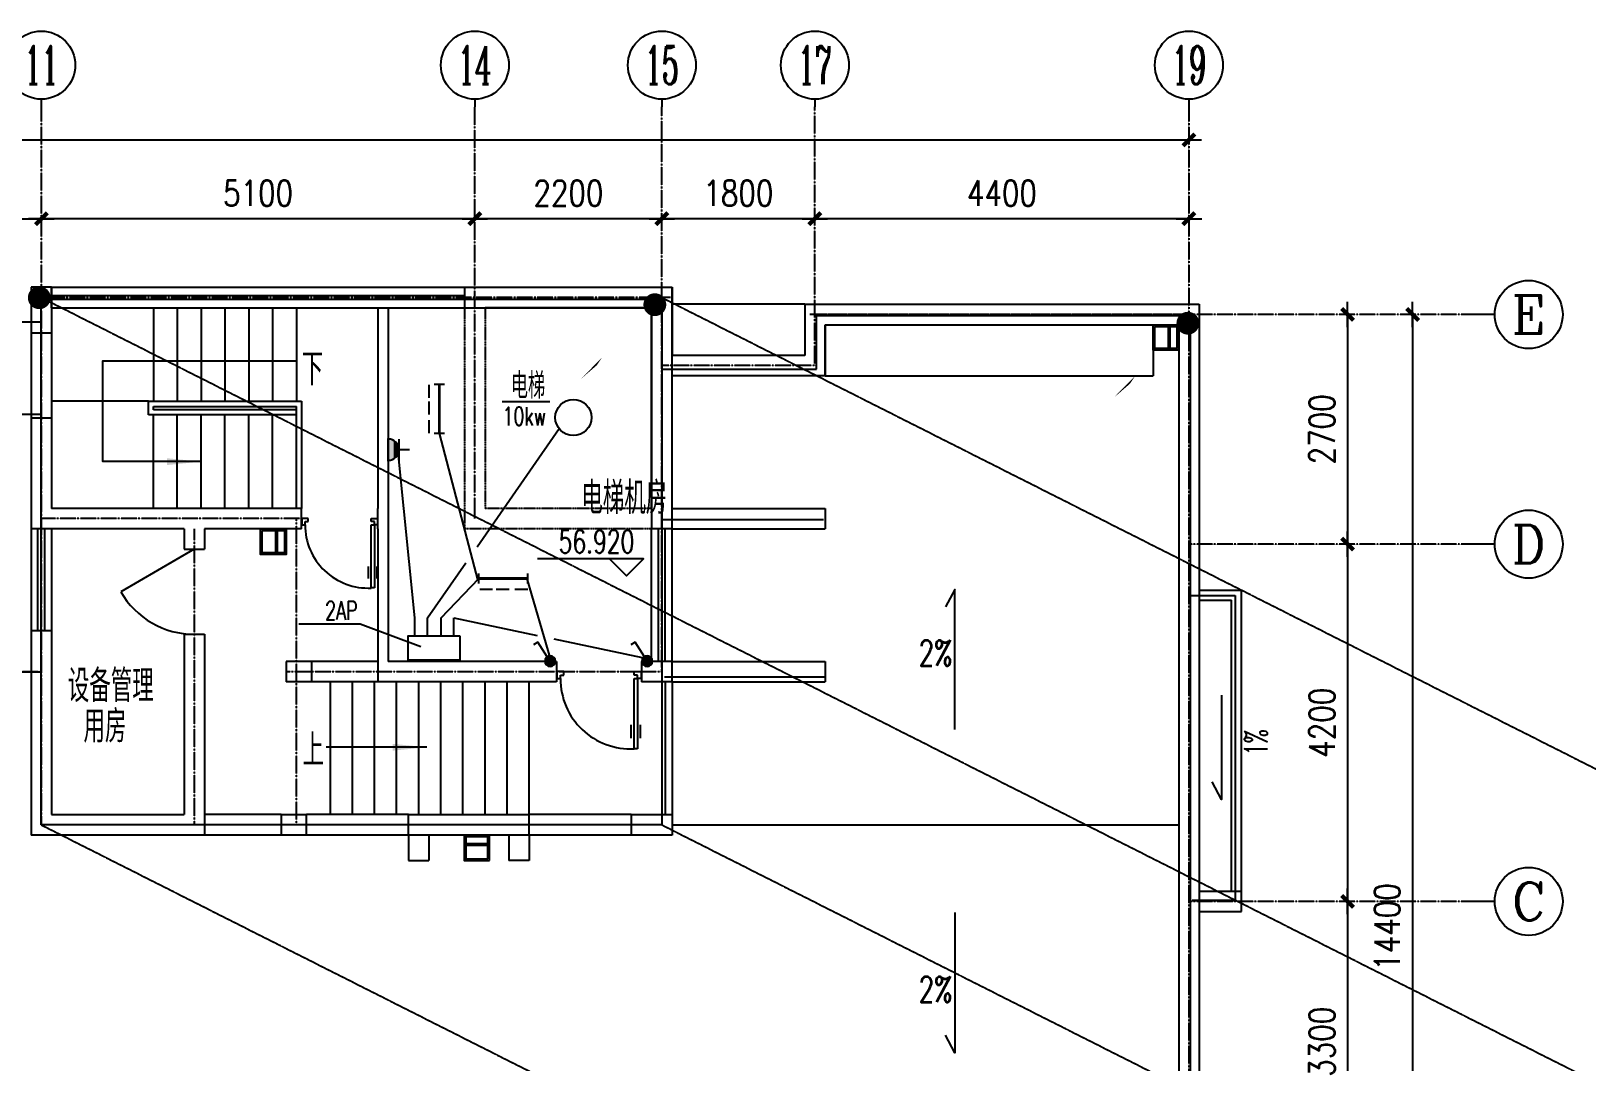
# Model space of a CAD drawing. Extents: x -170759 to 304867, y -311201 to 112352.
# Drawn here: x 77375 to 95677, y 54410 to 66527 of the extents above; entities that cross this region are included whole.
import ezdxf
from ezdxf.enums import TextEntityAlignment as Align

# ---------------------------------------------------------------- set-up
doc = ezdxf.new("R2010")
doc.units = 0
doc.linetypes.add('DASH', pattern=[0.35, 0.25, -0.1])
doc.linetypes.add('DOTE', pattern=[2.42, 2, -0.2, 0.02, -0.2])
doc.layers.get('0').update_dxf_attribs({"linetype": 'CONTINUOUS'})
doc.layers.get('DEFPOINTS').update_dxf_attribs({"linetype": 'CONTINUOUS'})
for name, color, linetype in [('AXIS', 3, 'CONTINUOUS'), ('AXIS_TEXT', 7, 'CONTINUOUS'), ('DOOR', 2, 'CONTINUOUS'), ('DOTE', 251, 'CONTINUOUS'), ('EQUIP', 3, 'CONTINUOUS'), ('LAYER2', 7, 'CONTINUOUS'), ('LTN_WIRE', 1, 'CONTINUOUS'), ('PUB_DIM1', 3, 'CONTINUOUS'), ('STAIR', 2, 'CONTINUOUS'), ('TEX', 7, 'CONTINUOUS'), ('TEXT', 6, 'CONTINUOUS'), ('WALL', 7, 'CONTINUOUS'), ('WINDOW', 151, 'CONTINUOUS'), ('WINDOW_TEXT', 7, 'CONTINUOUS'), ('WZ', 3, 'CONTINUOUS'), ('图层1', 1, 'CONTINUOUS'), ('柱子', 170, 'CONTINUOUS')]:
    doc.layers.add(name, color=color, linetype=linetype)
doc.styles.add('COMPLEX', font='COMPLEX')
doc.styles.add('DIM_FONT', font='SIMPLEX.shx', dxfattribs={"width": 0.8})
doc.styles.add('HZS', font='txt', dxfattribs={"width": 0.7, "bigfont": 'HZS'})
doc.styles.add('HZTXT', font='txt.shx', dxfattribs={"width": 0.8, "bigfont": 'hztxt.shx'})
doc.styles.add('HZXXX', font='romans', dxfattribs={"width": 0.7, "bigfont": 'hzs'})
doc.styles.add('SIMPLEX', font='SIMPLEX.SHX')
doc.dimstyles.new('AXIS', dxfattribs={"dimtxt": 300, "dimasz": 1, "dimexe": 250, "dimexo": 300, "dimgap": 150, "dimtad": 1, "dimdec": 0, "dimdsep": 46, "dimtxsty": 'DIM_FONT', "dimblk": '_DIMX', "dimblk1": '_DIMX', "dimblk2": '_DIMX', "dimcen": 2.5, "dimse1": 1, "dimse2": 1, "dimclrd": 3, "dimclre": 3, "dimclrt": 7, "dimadec": 0, "dimazin": 0, "dimtfac": 1, "dimtdec": 0, "dimtix": 1, "dimtmove": 2, "dimatfit": 3, "dimldrblk": '_DIMX', "dimfxl": 0, "dimtolj": 1, "dimtzin": 0, "dimarcsym": 0})

# ---------------------------------------------------------------- blocks, each defined once
blk = doc.blocks.new('_DIMX')
blk.add_line((-150, 0), (150, 0))
at = {"const_width": 50}
blk.add_lwpolyline([(-70, -70), (70, 70)], dxfattribs=at)
blk = doc.blocks.new('*D465')
at = {"layer": 'AXIS', "color": 3, "lineweight": -2}
blk.add_line((86594, 64322), (84796, 64322), dxfattribs=at)
at = {"layer": 'DEFPOINTS', "color": 0}
for p in [(84795, 64322), (86595, 63543), (84795, 63396)]:
    blk.add_point(p, dxfattribs=at)
at = {"layer": 'AXIS', "color": 3, "lineweight": -2, "rotation": 180}
blk.add_blockref('_DIMX', (84795, 64322), dxfattribs=at)
at = {"layer": 'AXIS', "color": 3, "lineweight": -2}
blk.add_blockref('_DIMX', (86595, 64322), dxfattribs=at)
at = {"layer": 'AXIS', "color": 7, "insert": (85695, 64622), "char_height": 300, "attachment_point": 5, "style": 'DIM_FONT'}
blk.add_mtext('\\A1;1800', dxfattribs=at)
blk = doc.blocks.new('*D466')
at = {"layer": 'AXIS', "color": 3, "lineweight": -2}
blk.add_line((90994, 64322), (86596, 64322), dxfattribs=at)
at = {"layer": 'DEFPOINTS', "color": 0}
for p in [(86595, 64322), (86595, 63496), (90995, 63433)]:
    blk.add_point(p, dxfattribs=at)
at = {"layer": 'AXIS', "color": 3, "lineweight": -2, "rotation": 180}
blk.add_blockref('_DIMX', (86595, 64322), dxfattribs=at)
at = {"layer": 'AXIS', "color": 3, "lineweight": -2}
blk.add_blockref('_DIMX', (90995, 64322), dxfattribs=at)
at = {"layer": 'AXIS', "color": 7, "insert": (88795, 64622), "char_height": 300, "attachment_point": 5, "style": 'DIM_FONT'}
blk.add_mtext('\\A1;4400', dxfattribs=at)
blk = doc.blocks.new('*D469')
at = {"layer": 'AXIS', "color": 3, "lineweight": -2}
blk.add_line((82594, 64322), (77496, 64322), dxfattribs=at)
at = {"layer": 'DEFPOINTS', "color": 0}
for p in [(77495, 64322), (77495, 63396), (82595, 63323)]:
    blk.add_point(p, dxfattribs=at)
at = {"layer": 'AXIS', "color": 3, "lineweight": -2, "rotation": 180}
blk.add_blockref('_DIMX', (77495, 64322), dxfattribs=at)
at = {"layer": 'AXIS', "color": 3, "lineweight": -2}
blk.add_blockref('_DIMX', (82595, 64322), dxfattribs=at)
at = {"layer": 'AXIS', "color": 7, "insert": (80045, 64622), "char_height": 300, "attachment_point": 5, "style": 'DIM_FONT'}
blk.add_mtext('\\A1;5100', dxfattribs=at)
blk = doc.blocks.new('*D470')
at = {"layer": 'AXIS', "color": 3, "lineweight": -2}
blk.add_line((84794, 64322), (82596, 64322), dxfattribs=at)
at = {"layer": 'DEFPOINTS', "color": 0}
for p in [(82595, 64322), (84795, 63396), (82595, 63323)]:
    blk.add_point(p, dxfattribs=at)
at = {"layer": 'AXIS', "color": 3, "lineweight": -2, "rotation": 180}
blk.add_blockref('_DIMX', (82595, 64322), dxfattribs=at)
at = {"layer": 'AXIS', "color": 3, "lineweight": -2}
blk.add_blockref('_DIMX', (84795, 64322), dxfattribs=at)
at = {"layer": 'AXIS', "color": 7, "insert": (83695, 64622), "char_height": 300, "attachment_point": 5, "style": 'DIM_FONT'}
blk.add_mtext('\\A1;2200', dxfattribs=at)
blk = doc.blocks.new('*D498')
at = {"layer": 'AXIS', "color": 3, "lineweight": -2}
blk.add_line((93627, 63195), (93627, 48797), dxfattribs=at)
at = {"layer": 'DEFPOINTS', "color": 0}
for p in [(91912, 63196), (91912, 48796), (93627, 48796)]:
    blk.add_point(p, dxfattribs=at)
at = {"layer": 'AXIS', "color": 3, "lineweight": -2}
for p, rotation in [((93627, 63196), 90), ((93627, 48796), 270)]:
    blk.add_blockref('_DIMX', p, dxfattribs=dict(at, rotation=rotation))
at = {"layer": 'AXIS', "color": 7, "insert": (93327, 55996), "char_height": 300, "attachment_point": 5, "rotation": 90, "style": 'DIM_FONT'}
blk.add_mtext('\\A1;14400', dxfattribs=at)
blk = doc.blocks.new('M_A23MCU')
for p, q in [((-0.489, 0.782), (-0.489, 0.624)), ((-0.454, 0.081), (-0.454, 0.905)), ((-0.454, 0.905), (-0.413, 0.905)), ((-0.413, 0.905), (-0.413, 0.081)), ((-0.378, 0.782), (-0.378, 0.624)), ((-0.495, -0.002), (-0.495, 0.081)), ((-0.495, 0.081), (-0.454, 0.081)), ((-0.413, 0.081), (-0.454, 0.081)), ((-0.454, 0.081), (-0.454, 0.039)), ((-0.454, 0.039), (-0.413, 0.039)), ((-0.413, 0.039), (-0.413, -0.002)), ((0.412, 0.039), (0.412, -0.002)), ((0.453, 0.039), (0.412, 0.039)), ((0.453, 0.081), (0.453, 0.039)), ((0.494, 0.081), (0.453, 0.081)), ((0.494, -0.002), (0.494, 0.081)), ((-0.413, -0.002), (-0.495, -0.002)), ((-0.495, -0.002), (-0.495, -0.002)), ((0.412, -0.002), (0.494, -0.002)), ((0.494, -0.002), (0.494, -0.002))]:
    blk.add_line(p, q)
blk.add_arc((-0.372, 0.082), 0.825, 359.9283, 92.866)
blk = doc.blocks.new('_DBLK')
blk.add_line((-0.5, 0), (0, -0.866))
blk.add_arc((-0.5, 0), 1, 300, 0)
at = {"layer": 'WINDOW_TEXT', "style": 'SIMPLEX', "flags": 9}
blk.add_attdef('A', text='', height=1, dxfattribs=at).set_placement((0, 1.5), align=Align.MIDDLE)
blk = doc.blocks.new('_WBLK')
for p, q in [((-0.5, 0.5), (0.5, 0.5)), ((0.5, 0.167), (-0.5, 0.167)), ((0.5, -0.167), (-0.5, -0.167)), ((-0.5, -0.5), (0.5, -0.5))]:
    blk.add_line(p, q)
at = {"layer": 'WINDOW_TEXT', "style": 'SIMPLEX', "flags": 9}
blk.add_attdef('A', text='', height=1, dxfattribs=at).set_placement((0, 1.5), align=Align.MIDDLE)
blk = doc.blocks.new('A$C31A77FF5')
at = {"layer": 'LAYER2', "color": 6}
blk.add_lwpolyline([(193, 207, 0, 0, 0), (517, 640, 96, 0, 0), (710, 932, 0, 0, 0)], format="xyseb", dxfattribs=at)
at = {"layer": 'LAYER2', "color": 6, "const_width": 134}
blk.add_lwpolyline([(93, 187, -1), (173, 79, -1)], format="xyb", close=True, dxfattribs=at)
blk = doc.blocks.new('_ARROW')
blk.add_solid([(0, 0), (-1, 0.1), (-1, -0.1)])
blk = doc.blocks.new('_LINKPT1')
blk.add_line((0, 0), (0, 0))
blk = doc.blocks.new('M_X2')
for p, q in [((0.147, 0.356), (0.625, 0.833)), ((0.625, 0.833), (0.766, 0.692))]:
    blk.add_line(p, q)
blk.add_circle((0, 0.208), 0.208)
for points in [[(-0.18, 0.313), (0.18, 0.313), (-0.208, 0.208), (0.208, 0.208)], [(-0.18, 0.104), (0.18, 0.104), (-0.208, 0.208), (0.208, 0.208)], [(-0.104, 0.389), (0.104, 0.389), (-0.18, 0.313), (0.18, 0.313)], [(-0.104, 0.028), (0.104, 0.028), (-0.18, 0.104), (0.18, 0.104)], [(0, 0.417), (0, 0.417), (-0.104, 0.389), (0.104, 0.389)], [(0, 0), (0, 0), (-0.104, 0.028), (0.104, 0.028)]]:
    blk.add_solid(points)
for p in [(-0.208, 0.208), (0, 0.417), (0.208, 0.208), (0, 0)]:
    blk.add_blockref('_LINKPT1', p)
at = {"width": 0.8, "flags": 9}
blk.add_attdef('A', (0, 0), '', height=0.00002, dxfattribs=at)
blk = doc.blocks.new('A$C7ABA5A04')
at = {"layer": 'EQUIP', "xscale": 500, "yscale": 500, "zscale": 500}
blk.add_blockref('M_X2', (104, 0), dxfattribs=at)
blk = doc.blocks.new('A$C18990258')
at = {"layer": '图层1', "color": 1, "rotation": 12.23681200245178}
blk.add_blockref('A$C7ABA5A04', (22, -22), dxfattribs=at)
blk = doc.blocks.new('M_Y4YTM')
for p, q in [((-1.2, 0.25), (-1.2, -0.25)), ((-1.2, 0), (1.2, 0)), ((1.2, 0.25), (1.2, -0.25))]:
    blk.add_line(p, q)
at = {"const_width": 0.14}
blk.add_lwpolyline([(-1.2, 0), (1.2, 0)], dxfattribs=at)
at = {"xscale": 0.002, "yscale": 0.002, "zscale": 0.002}
for p in [(-1.2, 0), (0, 0), (1.2, 0)]:
    blk.add_blockref('_LINKPT1', p, dxfattribs=at)
at = {"width": 0.8, "flags": 9}
blk.add_attdef('A', (0, 0), '', height=0.00002, dxfattribs=at)
blk = doc.blocks.new('A$C5CA033A2')
at = {"layer": 'EQUIP', "xscale": 500, "yscale": 500, "zscale": 500}
blk.add_blockref('M_Y4YTM', (600, 125), dxfattribs=at)
blk = doc.blocks.new('A$C05B30B22')
at = {"layer": '图层1', "color": 1, "xscale": 0.8, "yscale": 0.8, "zscale": 0.8, "rotation": 270}
blk.add_blockref('A$C5CA033A2', (0, 960), dxfattribs=at)
blk = doc.blocks.new('A$C23921994')
at = {"layer": 'LTN_WIRE', "color": 3}
for p, q in [((183, 567), (183, 415)), ((183, 373), (183, 220)), ((183, 153), (183, 0))]:
    blk.add_line(p, q, dxfattribs=at)
at = {"layer": 'LTN_WIRE', "color": 3, "xscale": 0.6, "yscale": 0.6, "zscale": 0.6}
blk.add_blockref('A$C05B30B22', (0, 2), dxfattribs=at)
blk = doc.blocks.new('M_X23')
for p, q in [((-0.5, 1.05), (-0.5, 1)), ((-0.5, 1), (0.5, 1)), ((0.5, 1.05), (0.5, 1)), ((0.5, 0.5), (-0.5, 0.5)), ((0, 0.5), (0, 0))]:
    blk.add_line(p, q)
blk.add_arc((0, 1), 0.5, 180, 0)
for points in [[(0.433, 0.75), (-0.433, 0.75), (0.5, 1), (-0.5, 1)], [(0.25, 0.567), (-0.25, 0.567), (0.433, 0.75), (-0.433, 0.75)], [(0, 0.5), (0, 0.5), (0.25, 0.567), (-0.25, 0.567)]]:
    blk.add_solid(points)
blk.add_blockref('_LINKPT1', (0.001, 0))
at = {"width": 0.8, "flags": 9}
blk.add_attdef('A', (0, 0), '', height=0.00002, dxfattribs=at)
blk = doc.blocks.new('A$C58620DB3')
at = {"layer": 'EQUIP', "xscale": -250, "yscale": 250, "zscale": 250, "rotation": 180}
blk.add_blockref('M_X23', (125, 263), dxfattribs=at)
blk = doc.blocks.new('_AXISO')
blk.add_circle((0, 0), 0.5)
at = {"layer": 'AXIS_TEXT', "style": 'COMPLEX', "width": 1.041667}
blk.add_attdef('A', text='', height=0.56, dxfattribs=at).set_placement((-0.25, -0.28), (0.25, -0.28), align=Align.FIT)
blk = doc.blocks.new('*D511')
at = {"layer": 'AXIS', "color": 3, "lineweight": -2}
blk.add_line((92861, 60495), (92861, 56297), dxfattribs=at)
at = {"layer": 'DEFPOINTS', "color": 0}
for p in [(90995, 60496), (90995, 56296), (92861, 56296)]:
    blk.add_point(p, dxfattribs=at)
at = {"layer": 'AXIS', "color": 3, "lineweight": -2}
for p, rotation in [((92861, 60496), 90), ((92861, 56296), 270)]:
    blk.add_blockref('_DIMX', p, dxfattribs=dict(at, rotation=rotation))
at = {"layer": 'AXIS', "color": 7, "insert": (92561, 58396), "char_height": 300, "attachment_point": 5, "rotation": 90, "style": 'DIM_FONT'}
blk.add_mtext('\\A1;4200', dxfattribs=at)
blk = doc.blocks.new('*D512')
at = {"layer": 'AXIS', "color": 3, "lineweight": -2}
blk.add_line((92861, 56295), (92861, 52997), dxfattribs=at)
at = {"layer": 'DEFPOINTS', "color": 0}
for p in [(90995, 56296), (90995, 52996), (92861, 52996)]:
    blk.add_point(p, dxfattribs=at)
at = {"layer": 'AXIS', "color": 3, "lineweight": -2}
for p, rotation in [((92861, 56296), 90), ((92861, 52996), 270)]:
    blk.add_blockref('_DIMX', p, dxfattribs=dict(at, rotation=rotation))
at = {"layer": 'AXIS', "color": 7, "insert": (92561, 54646), "char_height": 300, "attachment_point": 5, "rotation": 90, "style": 'DIM_FONT'}
blk.add_mtext('\\A1;3300', dxfattribs=at)
blk = doc.blocks.new('*D513')
at = {"layer": 'AXIS', "color": 3, "lineweight": -2}
blk.add_line((92861, 63195), (92861, 60497), dxfattribs=at)
at = {"layer": 'DEFPOINTS', "color": 0}
for p in [(90995, 63196), (90995, 60496), (92861, 60496)]:
    blk.add_point(p, dxfattribs=at)
at = {"layer": 'AXIS', "color": 3, "lineweight": -2}
for p, rotation in [((92861, 63196), 90), ((92861, 60496), 270)]:
    blk.add_blockref('_DIMX', p, dxfattribs=dict(at, rotation=rotation))
at = {"layer": 'AXIS', "color": 7, "insert": (92561, 61846), "char_height": 300, "attachment_point": 5, "rotation": 90, "style": 'DIM_FONT'}
blk.add_mtext('\\A1;2700', dxfattribs=at)

msp = doc.modelspace()

# ---------------------------------------------------------------- linework, layer by layer
at = {"color": 2}
for p, q in [((90754.70248, 62795.91744), (90754.70248, 63055.91744)), ((90774.70248, 62795.91744), (90774.70248, 63055.91744)), ((80254.70248, 60395.91724), (80254.70248, 60655.91724)), ((80274.70248, 60395.91724), (80274.70248, 60655.91724)), ((82488.80097, 56975.91724), (82748.80097, 56975.91724)), ((82488.80097, 56975.91724), (82748.80097, 56975.91724)), ((82488.80097, 56955.91724), (82748.80097, 56955.91724))]:
    msp.add_line(p, q, dxfattribs=at)
for points in [[(90574.70248, 63075.91744), (90874.70248, 63075.91744), (90874.70248, 62775.91744), (90574.70248, 62775.91744)], [(90594.70248, 63055.91744), (90854.70248, 63055.91744), (90854.70248, 62795.91744), (90594.70248, 62795.91744)], [(80074.70248, 60675.91724), (80374.70248, 60675.91724), (80374.70248, 60375.91724), (80074.70248, 60375.91724)], [(80094.70248, 60655.91724), (80354.70248, 60655.91724), (80354.70248, 60395.91724), (80094.70248, 60395.91724)], [(82768.80097, 56775.91724), (82768.80097, 57075.91724), (82468.80097, 57075.91724), (82468.80097, 56775.91724)], [(82748.80097, 56795.91724), (82748.80097, 57055.91724), (82488.80097, 57055.91724), (82488.80097, 56795.91724)]]:
    msp.add_lwpolyline(points, close=True, dxfattribs=at)
at = {"layer": 'AXIS'}
for p, q in [((77494.70248, 65727.43952), (77494.70248, 65637.00024)), ((82594.70248, 65727.43952), (82594.70248, 65637.00024)), ((84794.70248, 65727.43952), (84794.70248, 65637.00024)), ((86594.70248, 65727.43952), (86594.70248, 65637.00024)), ((90994.70248, 65727.43952), (90994.70248, 65637.00024)), ((94591.84234, 63195.91724), (94228.04837, 63195.91724)), ((94591.84234, 60495.91724), (94228.04837, 60495.91724)), ((94591.84234, 56295.91724), (94228.04837, 56295.91724))]:
    msp.add_line(p, q, dxfattribs=at)
at = {"layer": 'DOOR'}
for p, q in [((86474.70248, 63315.91724), (84914.70248, 63315.91724)), ((84914.70248, 60915.91724), (86714.70248, 60915.91724)), ((86714.70248, 60915.91724), (86714.70248, 60675.91724)), ((84914.70248, 60675.91724), (86714.70248, 60675.91724)), ((84914.70248, 59115.91724), (86714.70248, 59115.91724)), ((86714.70248, 59115.91724), (86714.70248, 58875.91724)), ((84834.70248, 58875.91724), (84834.70248, 57315.91724)), ((84914.70248, 58875.91724), (86714.70248, 58875.91724)), ((84914.70248, 58875.91724), (84914.70248, 57315.91724)), ((81814.70248, 57315.91724), (80614.70248, 57315.91724)), ((84434.70248, 57315.91724), (83234.70248, 57315.91724)), ((81814.70248, 57075.91724), (80614.70248, 57075.91724)), ((81814.70248, 57075.91724), (81814.70248, 56775.91724)), ((82054.70248, 57075.91724), (82054.70248, 56775.91724)), ((82994.70248, 57075.91724), (82994.70248, 56775.91724)), ((84434.70248, 57075.91724), (83234.70248, 57075.91724)), ((83234.70248, 57075.91724), (83234.70248, 56775.91724)), ((81814.70248, 56775.91724), (82054.70248, 56775.91724)), ((83234.70248, 56775.91724), (82994.70248, 56775.91724)), ((91114.70248, 56415.91724), (91614.70248, 56415.91724)), ((91614.70248, 56175.91724), (91614.70248, 56415.91724)), ((91114.70248, 56175.91724), (91614.70248, 56175.91724))]:
    msp.add_line(p, q, dxfattribs=at)
at = {"layer": 'DOTE', "linetype": 'DOTE', "ltscale": 0.5}
for p, q in [((77494.70248, 65637.00024), (77494.70248, 57195.91724)), ((82594.70248, 60795.91724), (82594.70248, 65637.00024)), ((84794.70248, 58995.91724), (84794.70248, 65637.00024)), ((86594.70248, 62595.91724), (86594.70248, 65637.00024)), ((90994.70248, 65637.00024), (90994.70248, 45775.30653)), ((84894.70248, 63395.91724), (77396.70248, 63395.91724)), ((90994.70248, 63195.91724), (86534.70248, 63195.91724)), ((94554.24748, 63195.91724), (86534.70248, 63195.91724)), ((86594.70248, 62595.91724), (84794.70248, 62595.91724)), ((80554.70248, 60795.91724), (77494.70248, 60795.91724)), ((80494.70248, 57195.91724), (80494.70248, 60795.91724)), ((79294.70248, 60675.91724), (79294.70248, 57195.91724)), ((94554.24748, 60495.91724), (90994.70248, 60495.91724)), ((77494.70248, 58995.91724), (75094.70248, 58995.91724)), ((84794.70248, 58995.91724), (80374.70248, 58995.91724)), ((84794.70248, 57195.91724), (77494.70248, 57195.91724)), ((94554.24748, 56295.91724), (90994.70248, 56295.91724))]:
    msp.add_line(p, q, dxfattribs=at)
at = {"layer": 'LTN_WIRE'}
for p, q in [((77494.70248, 63375.91724, 19600), (84794.70248, 63375.91724)), ((77494.70248, 57195.91724), (77494.70248, 63375.91724, 19600)), ((84794.70248, 63395.91724), (84794.70248, 57195.91724)), ((86613.09471, 63184.75), (91009.8836, 63184.75)), ((86613.09471, 62553.51829), (86613.09471, 63184.75)), ((91009.8836, 63184.75), (91009.8836, 50752.1461)), ((72715.19794, 63109.00215), (77491.0206, 63109.00215)), ((84793.73353, 62553.51829), (86613.09471, 62553.51829)), ((72715.19794, 62023.2839), (77491.0206, 62023.2839)), ((84801.35228, 60784.5847), (86696.61866, 60784.5847)), ((91009.8836, 59892.37887), (91540.53067, 59892.37887)), ((91540.53067, 59892.37887), (91540.53067, 56306.98355)), ((72715.19794, 58993.37244), (77491.0206, 58993.37244)), ((84824.75081, 58937.55201), (86720.01671, 58937.55201)), ((77614.70248, 57195.91724), (77494.70248, 57195.91724)), ((84794.70248, 57195.91724), (77614.70248, 57195.91724)), ((91540.53067, 56306.98355), (91035.15281, 56306.98355))]:
    msp.add_line(p, q, dxfattribs=at)
at = {"layer": 'PUB_DIM1'}
for points in [[(79374.7496, 61465.91724), (78217.90531, 61465.91724), (78217.90531, 62652.01909), (80501.92951, 62652.01909)], [(82028.61788, 58108.33372), (80844.88636, 58108.33372)]]:
    msp.add_lwpolyline(points, dxfattribs=at)
at = {"layer": 'STAIR'}
for p, q in [((78814.7496, 63275.91724), (78814.7496, 62175.91724)), ((78814.7496, 63275.91724), (80774.7496, 63275.91724)), ((79094.7496, 63275.91724), (79094.7496, 62175.91724)), ((79374.7496, 63275.91724), (79374.7496, 62175.91724)), ((79654.7496, 63275.91724), (79654.7496, 62175.91724)), ((79934.7496, 63275.91724), (79934.7496, 62175.91724)), ((80214.7496, 63275.91724), (80214.7496, 62175.91724)), ((80494.7496, 63275.91724), (80494.7496, 62175.91724)), ((78754.7496, 62175.91724), (77614.70248, 62175.91724)), ((78754.7496, 62015.91724), (78754.7496, 62175.91724)), ((78754.7496, 62175.91724), (80554.7496, 62175.91724)), ((78814.7496, 62075.91724), (78814.7496, 62115.91724)), ((78814.7496, 62115.91724), (80494.7496, 62115.91724)), ((80494.7496, 62075.91724), (78814.7496, 62075.91724)), ((80494.7496, 60915.91724), (80494.7496, 62115.91724)), ((80554.7496, 62175.91724), (80554.7496, 60915.91724)), ((80494.7496, 62015.91724), (78754.7496, 62015.91724)), ((78814.7496, 60915.91724), (78814.7496, 62015.91724)), ((79094.7496, 60915.91724), (79094.7496, 62015.91724)), ((79374.7496, 60915.91724), (79374.7496, 62015.91724)), ((79654.7496, 60915.91724), (79654.7496, 62015.91724)), ((79934.7496, 60915.91724), (79934.7496, 62015.91724)), ((80214.7496, 60915.91724), (80214.7496, 62015.91724)), ((80494.7496, 60915.91724), (80494.7496, 62015.91724)), ((80474.7496, 60915.91724), (78814.7496, 60915.91724)), ((81454.70248, 59115.91724), (80674.70248, 59115.91724)), ((81508.80097, 58875.91724), (80674.70248, 58875.91724)), ((80894.70248, 57315.91724), (80894.70248, 58875.91724)), ((81154.70248, 57315.91724), (81154.70248, 58875.91724)), ((81414.70248, 57315.91724), (81414.70248, 58875.91724)), ((81674.70248, 57315.91724), (81674.70248, 58875.91724)), ((81934.70248, 57315.91724), (81934.70248, 58875.91724)), ((82194.70248, 57315.91724), (82194.70248, 58875.91724)), ((82454.70248, 57315.91724), (82454.70248, 58875.91724)), ((82714.70248, 57315.91724), (82714.70248, 58875.91724)), ((82974.70248, 57315.91724), (82974.70248, 58875.91724)), ((83234.70248, 57315.91724), (83234.70248, 58875.91724))]:
    msp.add_line(p, q, dxfattribs=at)
at = {"layer": 'STAIR', "linetype": 'DASH'}
for p, q in [((82474.70248, 63275.91724), (82474.70248, 60675.91724)), ((82714.70248, 63275.91724), (82714.70248, 60915.91724)), ((84674.70248, 60915.91724), (82714.70248, 60915.91724)), ((84674.70248, 60675.91724), (82474.70248, 60675.91724))]:
    msp.add_line(p, q, dxfattribs=at)
at = {"layer": 'TEX', "color": 3}
for points in [[(88240.53198, 58315.46747), (88240.53198, 59963.52737), (88129.51796, 59757.51827)], [(91377.91171, 58718.82502), (91377.91171, 57493.86887), (91266.89769, 57699.87797)], [(88240.53198, 56164.70594), (88240.53198, 54516.64604), (88129.51796, 54722.65514)]]:
    msp.add_lwpolyline(points, dxfattribs=at)
at = {"layer": 'TEXT', "color": 8, "linetype": 'DASH'}
for p, q in [((77494.70248, 63395.91724), (98153.38706, 52976.31643)), ((84794.70248, 63395.91724), (105453.38706, 52976.31643)), ((77494.70248, 57195.91724), (98153.38706, 46776.31643)), ((84794.70248, 57195.91724), (105453.38706, 46776.31643))]:
    msp.add_line(p, q, dxfattribs=at)
at = {"layer": 'TEXT', "color": 3}
msp.add_lwpolyline([(84177.86144, 60322.42328), (84377.86144, 60122.34437), (84577.86144, 60322.42328), (83331.71254, 60322.42328)], dxfattribs=at)
at = {"layer": 'WALL'}
for p, q in [((77614.70248, 63515.91724), (77374.70248, 63515.91724)), ((77374.70248, 63515.91724), (77374.70248, 62975.91724)), ((77614.70248, 63515.91724), (77614.70248, 62975.91724)), ((77614.70248, 63275.91724, 19600), (77614.70248, 63515.91724, 19600)), ((82474.70248, 63515.91724), (84914.70248, 63515.91724)), ((82474.70248, 63515.91724), (82474.70248, 63275.91724)), ((84914.70248, 60675.91724), (84914.70248, 63515.91724)), ((84914.70248, 62715.91724), (84914.70248, 63515.91724)), ((77614.70248, 63275.91724), (77614.70248, 63275.91724)), ((81454.70248, 63275.91724), (81454.70248, 60915.91724)), ((81574.70248, 63275.91724), (81574.70248, 59115.91724)), ((82474.70248, 63275.91724), (84674.70248, 63275.91724)), ((84674.70248, 63275.91724), (82714.70248, 63275.91724)), ((84674.70248, 63275.91724), (84674.70248, 60675.91724)), ((84674.70248, 60915.91724), (84674.70248, 63275.91724)), ((86474.70248, 63315.91724), (91114.70248, 63315.91724)), ((86474.70248, 63315.91724), (86474.70248, 62715.91724)), ((91114.70248, 63315.91724), (91114.70248, 52875.91724)), ((77374.70248, 62975.91724), (77374.70248, 61975.91724)), ((77614.70248, 62975.91724), (77374.70248, 62975.91724)), ((77614.70248, 62975.91724), (77614.70248, 61975.91724)), ((86714.70248, 63075.91724), (90874.70248, 63075.91724)), ((86714.70248, 63075.91724), (86714.70248, 62475.91724)), ((90594.70248, 63075.91724), (90874.70248, 63075.91724)), ((90874.70248, 63075.91724), (90874.70248, 53115.91724)), ((86474.70248, 62715.91724), (84914.70248, 62715.91724)), ((86474.70248, 62715.91724), (86474.70248, 62715.91724)), ((86714.70248, 62475.91724), (84914.70248, 62475.91724)), ((77374.70248, 61975.91724), (77374.70248, 60675.91724)), ((77614.70248, 61975.91724), (77374.70248, 61975.91724)), ((77614.70248, 61975.91724), (77614.70248, 60915.91724)), ((80554.70248, 60915.91724), (77614.70248, 60915.91724)), ((80554.70248, 60675.91724), (80554.70248, 60915.91724)), ((81454.70248, 60675.91724), (81454.70248, 60915.91724)), ((77614.70248, 60675.91724), (77374.70248, 60675.91724)), ((77614.70248, 60675.91724), (77614.70248, 60675.91724)), ((79174.70248, 60675.91724), (77614.70248, 60675.91724)), ((79174.70248, 60675.91724), (79174.70248, 60435.91724)), ((80554.70248, 60675.91724), (79414.70248, 60675.91724)), ((79414.70248, 60675.91724), (79414.70248, 60435.91724)), ((81454.70248, 60675.91724), (81454.70248, 58875.91724)), ((84914.70248, 60675.91724), (84674.70248, 60675.91724)), ((79174.70248, 60435.91724), (79414.70248, 60435.91724)), ((77614.70248, 59475.91724), (77374.70248, 59475.91724)), ((77614.70248, 59475.91724), (77374.70248, 59475.91724)), ((77374.70248, 59475.91724), (77374.70248, 57075.91724)), ((77614.70248, 59475.91724), (77614.70248, 57315.91724)), ((79174.70248, 59435.91724), (79414.70248, 59435.91724)), ((79174.70248, 59435.91724), (79174.70248, 57315.91724)), ((79414.70248, 59435.91724), (79414.70248, 57075.91724)), ((77374.70248, 59115.91724), (77374.70248, 58875.91724)), ((80674.70248, 59115.91724), (80374.70248, 59115.91724)), ((80374.70248, 59115.91724), (80374.70248, 58875.91724)), ((80674.70248, 59115.91724), (80674.70248, 58875.91724)), ((83554.70248, 59115.91724), (81574.70248, 59115.91724)), ((83554.70248, 59115.91724), (83554.70248, 58875.91724)), ((84914.70248, 59115.91724), (84554.70248, 59115.91724)), ((84554.70248, 59115.91724), (84554.70248, 58875.91724)), ((84914.70248, 58875.91724), (84914.70248, 59115.91724)), ((80674.70248, 58875.91724), (80374.70248, 58875.91724)), ((83554.70248, 58875.91724), (81454.70248, 58875.91724)), ((84914.70248, 58875.91724), (84554.70248, 58875.91724)), ((77614.70248, 57315.91724), (79174.70248, 57315.91724)), ((80314.70248, 57315.91724), (80614.70248, 57315.91724)), ((80314.70248, 57315.91724), (80314.70248, 57075.91724)), ((80614.70248, 57075.91724), (80614.70248, 57315.91724)), ((81814.70248, 57075.91724), (81814.70248, 57315.91724)), ((81814.70248, 57315.91724), (83234.70248, 57315.91724)), ((83234.70248, 57075.91724), (83234.70248, 57315.91724)), ((84434.70248, 57315.91724), (84914.70248, 57315.91724)), ((84434.70248, 57315.91724), (84434.70248, 57075.91724)), ((84914.70248, 57315.91724), (84914.70248, 57075.91724)), ((79414.70248, 57075.91724), (77374.70248, 57075.91724)), ((80614.70248, 57075.91724), (80314.70248, 57075.91724)), ((82768.80097, 57075.91724), (81814.70248, 57075.91724)), ((83234.70248, 57075.91724), (82528.80097, 57075.91724)), ((84914.70248, 57075.91724), (84434.70248, 57075.91724))]:
    msp.add_line(p, q, dxfattribs=at)
at = {"layer": 'WALL', "color": 8}
for p, q in [((91114.70248, 59955.91724), (91614.70248, 59955.91724)), ((91614.70248, 57315.91724), (91614.70248, 59955.91724)), ((91114.70248, 59835.91724), (91494.70248, 59835.91724)), ((91494.70248, 56415.91724), (91494.70248, 59835.91724)), ((91614.70248, 56415.91724), (91614.70248, 57315.91724))]:
    msp.add_line(p, q, dxfattribs=at)
at = {"layer": 'WINDOW'}
for p, q in [((82474.70248, 63511.89923), (77614.70248, 63511.89923)), ((82474.70248, 63415.91724), (77614.70248, 63415.91724)), ((77614.70248, 63375.91724, 19600), (82474.70248, 63375.91724, 19600)), ((77614.70248, 63275.91724), (82474.70248, 63275.91724)), ((84674.70248, 59115.91724), (84674.70248, 60675.91724)), ((84754.70248, 59115.91724), (84754.70248, 60675.91724)), ((84834.70248, 59115.91724), (84834.70248, 60675.91724)), ((84914.70248, 59115.91724), (84914.70248, 60675.91724))]:
    msp.add_line(p, q, dxfattribs=at)
at = {"layer": '图层1', "color": 0}
for p, q in [((83475.62334, 62168.45229), (82917.23519, 62168.45229)), ((81245.74964, 59556.25357), (80522.89639, 59556.25357)), ((81960.19735, 59287.49412), (81245.74964, 59556.25357))]:
    msp.add_line(p, q, dxfattribs=at)
at = {"layer": '图层1'}
for p, q in [((82634.77763, 60066.43002), (82177.94204, 61799.19253)), ((82620.34414, 60465.26055), (83586.69065, 61853.8757)), ((81888.92273, 59628.58161), (81691.72464, 61576.05619)), ((82038.09371, 59628.58161), (82489.34402, 60277.01673)), ((82196.58782, 59628.58161), (82640.26783, 60091.81779)), ((83483.18644, 59153.46927), (83212.81434, 60075.746)), ((81888.92273, 59423.6311), (81888.92273, 59628.58161)), ((82038.09371, 59423.6311), (82038.09371, 59628.58161)), ((82196.58782, 59423.6311), (82196.58782, 59628.58161)), ((82345.75879, 59423.6311), (82345.75879, 59628.58161)), ((82345.75879, 59628.58161), (83329.30747, 59422.32787)), ((83524.79549, 59381.33332), (84636.16297, 59148.27551))]:
    msp.add_line(p, q, dxfattribs=at)
msp.add_lwpolyline([(82420.34428, 59414.31512), (81805.01507, 59414.31512), (81805.01507, 59134.83731), (82420.34428, 59134.83731)], close=True, dxfattribs=at)
msp.add_circle((83753.55854, 61985.51107), 212.53885, dxfattribs=at)
at = {"layer": '柱子', "color": 253}
for p, q in [((84914.70248, 63515.91724), (84914.70248, 62715.91724)), ((84674.70248, 63275.91724), (82714.70248, 63275.91724)), ((84674.70248, 60915.91724), (84674.70248, 63275.91724)), ((86474.70248, 63315.91724), (86474.70248, 62715.91724)), ((86714.70248, 62475.91724), (86714.70248, 63075.91724)), ((90574.70248, 63075.91744), (90574.70248, 62475.91724)), ((90594.70248, 63075.91744), (90874.70248, 63075.91744)), ((86714.70248, 62475.91724), (90574.70248, 62475.91724)), ((80314.70248, 57315.91724), (79414.70248, 57315.91724)), ((84914.70248, 57195.91724), (90874.70248, 57195.91724)), ((80314.70248, 57075.91724), (79414.70248, 57075.91724))]:
    msp.add_line(p, q, dxfattribs=at)

# ---------------------------------------------------------------- block references
at = {"layer": 'AXIS'}
ref = msp.add_blockref('_AXISO', (77494.70248, 66127.43952), dxfattribs=dict(at, xscale=800, yscale=800, zscale=800))
ref.add_attrib('A', '11', dxfattribs={"layer": 'AXIS_TEXT', "height": 448, "style": 'COMPLEX', "width": 0.78125}).set_placement((77294.70248, 65903.43952), (77694.70248, 65903.43952), align=Align.FIT)
ref = msp.add_blockref('_AXISO', (82594.70248, 66127.43952), dxfattribs=dict(at, xscale=800, yscale=800, zscale=800))
ref.add_attrib('A', '14', dxfattribs={"layer": 'AXIS_TEXT', "height": 448, "style": 'COMPLEX', "width": 0.604839}).set_placement((82394.70248, 65903.43952), (82794.70248, 65903.43952), align=Align.FIT)
ref = msp.add_blockref('_AXISO', (84794.70248, 66127.43952), dxfattribs=dict(at, xscale=800, yscale=800, zscale=800))
ref.add_attrib('A', '15', dxfattribs={"layer": 'AXIS_TEXT', "height": 448, "style": 'COMPLEX', "width": 0.646552}).set_placement((84594.70248, 65903.43952), (84994.70248, 65903.43952), align=Align.FIT)
ref = msp.add_blockref('_AXISO', (86594.70248, 66127.43952), dxfattribs=dict(at, xscale=800, yscale=800, zscale=800))
ref.add_attrib('A', '17', dxfattribs={"layer": 'AXIS_TEXT', "height": 448, "style": 'COMPLEX', "width": 0.646552}).set_placement((86394.70248, 65903.43952), (86794.70248, 65903.43952), align=Align.FIT)
ref = msp.add_blockref('_AXISO', (90994.70248, 66127.43952), dxfattribs=dict(at, xscale=800, yscale=800, zscale=800))
ref.add_attrib('A', '19', dxfattribs={"layer": 'AXIS_TEXT', "height": 448, "style": 'COMPLEX', "width": 0.646552}).set_placement((90794.70248, 65903.43952), (91194.70248, 65903.43952), align=Align.FIT)
ref = msp.add_blockref('_AXISO', (94991.84234, 63195.91724), dxfattribs=dict(at, xscale=800, yscale=800, zscale=800))
ref.add_attrib('A', 'E', dxfattribs={"layer": 'AXIS_TEXT', "height": 448, "style": 'COMPLEX', "width": 1.171875}).set_placement((94791.84234, 62971.91724), (95191.84234, 62971.91724), align=Align.FIT)
ref = msp.add_blockref('_AXISO', (94991.84234, 60495.91724), dxfattribs=dict(at, xscale=800, yscale=800, zscale=800))
ref.add_attrib('A', 'D', dxfattribs={"layer": 'AXIS_TEXT', "height": 448, "style": 'COMPLEX', "width": 1.102941}).set_placement((94791.84234, 60271.91724), (95191.84234, 60271.91724), align=Align.FIT)
ref = msp.add_blockref('_AXISO', (94991.84234, 56295.91724), dxfattribs=dict(at, xscale=800, yscale=800, zscale=800))
ref.add_attrib('A', 'C', dxfattribs={"layer": 'AXIS_TEXT', "height": 448, "style": 'COMPLEX', "width": 1.25}).set_placement((94791.84234, 56071.91724), (95191.84234, 56071.91724), align=Align.FIT)
at = {"layer": 'LTN_WIRE', "rotation": 172.0626252549822}
for p in [(77620.76963, 63506.60385), (84862.09448, 63424.87463), (91132.86567, 63206.93043)]:
    msp.add_blockref('A$C31A77FF5', p, dxfattribs=at)
at = {"layer": 'PUB_DIM1', "xscale": -400, "yscale": 400, "zscale": 400, "rotation": 180.0000000000021}
msp.add_blockref('_ARROW', (79374.7496, 61465.91724), dxfattribs=at)
at = {"layer": 'PUB_DIM1', "xscale": 400, "yscale": 400, "zscale": 400}
msp.add_blockref('_ARROW', (82028.61788, 58108.33372), dxfattribs=at)
at = {"layer": 'WINDOW', "xscale": -900, "yscale": -900, "zscale": 900}
msp.add_blockref('M_A23MCU', (81004.70248, 60795.91724), dxfattribs=at)
at = {"layer": 'WINDOW'}
for name, p, xscale, yscale, zscale, rotation in [('_WBLK', (77494.70248, 60075.91724), -1200, 239.9999999999854, 1200, 90.00000000000206), ('_DBLK', (79294.70248, 59935.91724), 1000, 1000, 1000, 270), ('M_A23MCU', (84054.70248, 58995.91724), 1000, 1000, 1000, 180.0000000000021)]:
    msp.add_blockref(name, p, dxfattribs=dict(at, xscale=xscale, yscale=yscale, zscale=zscale, rotation=rotation))
at = {"layer": '图层1', "xscale": -1}
msp.add_blockref('A$C23921994', (82237.40324, 61800.81259), dxfattribs=at)
for name, p, rotation in [('A$C58620DB3', (81562.59805, 61482.30612), 270), ('A$C23921994', (83218.42505, 60151.8178), 90)]:
    msp.add_blockref(name, p, dxfattribs=dict(at, rotation=rotation))
at = {"layer": '图层1', "xscale": -0.5999999999985448, "yscale": 0.5999999999985448, "zscale": 0.6}
for p in [(83541.16954, 59059.24785), (84683.4047, 59059.24785)]:
    msp.add_blockref('A$C18990258', p, dxfattribs=at)

# ---------------------------------------------------------------- texts
at = {"layer": 'TEX', "color": 3, "style": 'HZXXX', "text_generation_flag": 6}
for s, height, rotation, width, p in [('2%', 300, 180, 0.7, (87817.31842, 59067.37658)), ('1%', 270, 270, 0.6, (91918.44336, 58014.0829)), ('2%', 300, 180, 0.7, (87817.31842, 55112.79683))]:
    msp.add_text(s, height=height, rotation=rotation, dxfattribs=dict(at, width=width)).set_placement(p)
at = {"layer": 'TEXT', "color": 3, "style": 'HZTXT', "width": 0.7}
msp.add_text('56.920', height=270, dxfattribs=at).set_placement((83580.29395, 60391.31355))
at = {"layer": 'WZ', "style": 'HZS', "width": 0.7}
for s, p in [('下', (80557.48958, 62362.97195)), ('电梯机房', (83846.90603, 60848.81165)), ('设备管理', (77806.73351, 58639.31277)), ('用房', (77990.57679, 58163.32353)), ('上', (80566.56487, 57884.52357))]:
    msp.add_text(s, height=380, dxfattribs=at).set_placement(p)
at = {"layer": '图层1', "color": 3, "width": 0.7}
for s, height, style, p in [('电梯', 304, 'HZS', (83017.2569, 62206.85855)), ('10kw', 216, 'HZTXT', (82918.45095, 61892.54452)), ('2AP', 216, 'HZTXT', (80832.83023, 59608.08942))]:
    msp.add_text(s, height=height, dxfattribs=dict(at, style=style)).set_placement(p)

# ---------------------------------------------------------------- dimensions: what is measured, and where the dimension line sits
at = {"layer": 'AXIS'}
msp.add_linear_dim(base=(90994.70248, 65249.65015), p1=(59194.70248, 63733.10539), p2=(90994.70248, 63733.10539), location=(74233.59757, 65549.65015), dimstyle='AXIS', dxfattribs=at).render()
msp.add_linear_dim(base=(77494.70248, 64321.93859), p1=(75094.70248, 63395.91724), p2=(77494.70248, 63223.76899), dimstyle='AXIS', override={"dimse1": 1}, dxfattribs=at).render()
for base, p1, p2, picture, middle in [((77494.70248, 64321.93859), (82594.70248, 63322.84417), (77494.70248, 63395.91724), '*D469', (80044.70248, 64621.93859)), ((82594.70248, 64321.93859), (84794.70248, 63395.91724), (82594.70248, 63322.84417), '*D470', (83694.70248, 64621.93859)), ((84794.70248, 64321.93859), (86594.70248, 63542.68535), (84794.70248, 63395.91724), '*D465', (85694.70248, 64621.93859)), ((86594.70248, 64321.93859), (90994.70248, 63433.10539), (86594.70248, 63495.91724), '*D466', (88794.70248, 64621.93859))]:
    dim = msp.add_linear_dim(base=base, p1=p1, p2=p2, dimstyle='AXIS', override={"dimse1": 1}, dxfattribs=at)
    dim.commit()
    dim.dimension.update_dxf_attribs({"geometry": picture, "text_midpoint": middle})
for base, p1, p2, picture, middle in [((92861.19289, 60495.91724), (90994.70248, 63195.91724), (90994.70248, 60495.91724), '*D513', (92561.19289, 61845.91724)), ((93626.81126, 48795.91724), (91912.37372, 63195.91724), (91912.37372, 48795.91724), '*D498', (93326.81126, 55995.91724))]:
    dim = msp.add_linear_dim(base=base, p1=p1, p2=p2, angle=90, dimstyle='AXIS', dxfattribs=at)
    dim.commit()
    dim.dimension.update_dxf_attribs({"geometry": picture, "text_midpoint": middle})
for base, p1, p2, picture, middle in [((92861.19289, 56295.91724), (90994.70248, 60495.91724), (90994.70248, 56295.91724), '*D511', (92561.19289, 58395.91724)), ((92861.19289, 52995.91724), (90994.70248, 56295.91724), (90994.70248, 52995.91724), '*D512', (92561.19289, 54645.91724))]:
    dim = msp.add_linear_dim(base=base, p1=p1, p2=p2, angle=90, dimstyle='AXIS', override={"dimse1": 1}, dxfattribs=at)
    dim.commit()
    dim.dimension.update_dxf_attribs({"geometry": picture, "text_midpoint": middle})

doc.saveas('drawing.dxf')
